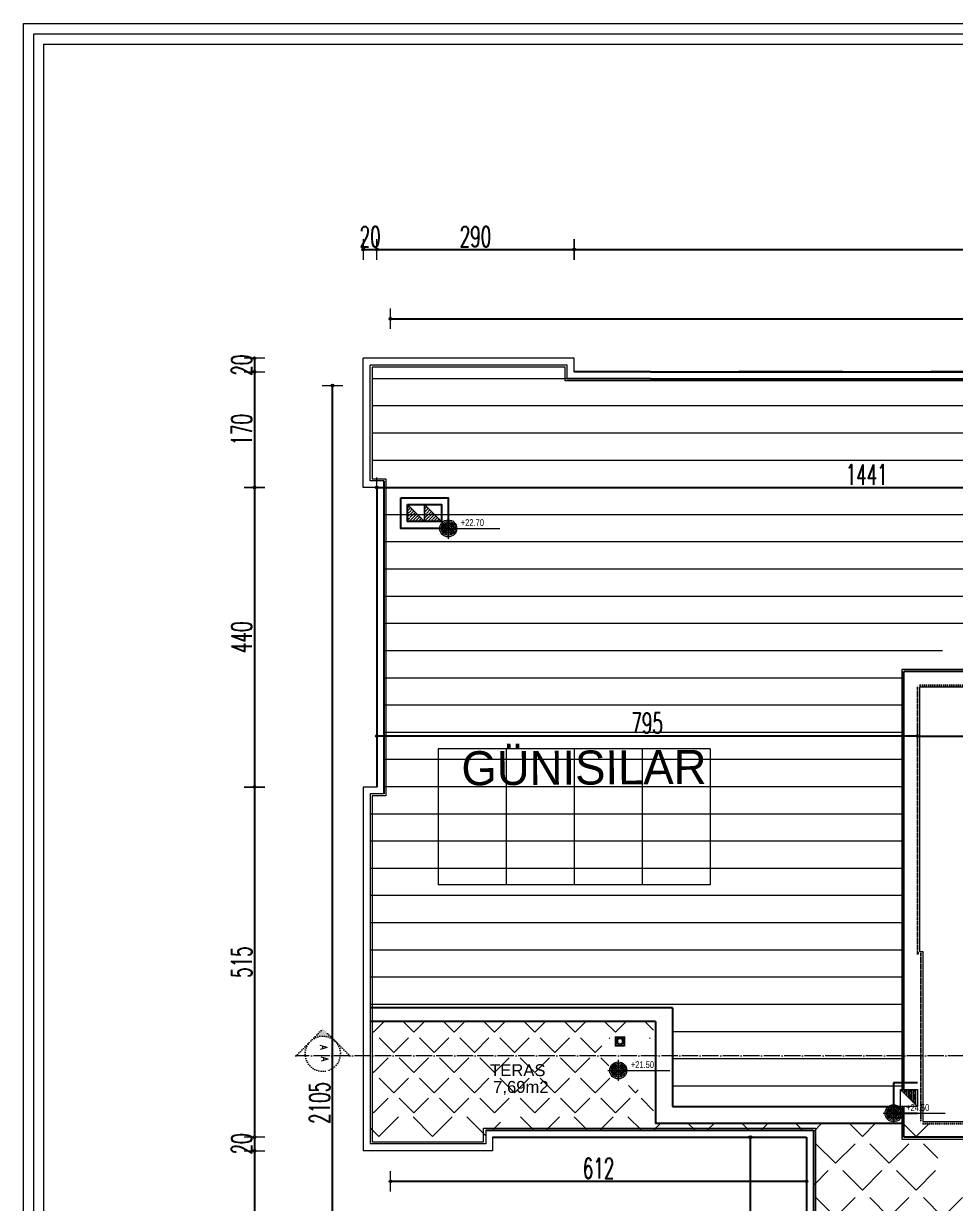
# Model space of a CAD drawing. Header units: millimetres. Extents: x -16104 to 67872, y -88009 to 12107.
# Drawn here: x 35520 to 36891, y 10373 to 12107 of the extents above; entities that cross this region are included whole.
import ezdxf
from ezdxf.enums import TextEntityAlignment as Align

# ---------------------------------------------------------------- set-up
doc = ezdxf.new("R2010")
doc.units = ezdxf.units.MM
doc.linetypes.add('ACAD_ISO04W100', pattern=[30, 24, -3, 0, -3])
doc.linetypes.add('ACAD_ISO07W100', pattern=[3, 0, -3])
doc.layers.get('0').update_dxf_attribs({"color": 241})
for name, color, linetype, lineweight in [('AKS', 1, 'ACAD_ISO07W100', 5), ('baca', 46, 'Continuous', 5), ('balkon', 6, 'Continuous', 5), ('c05', 32, 'Continuous', 13), ('duvar', 123, 'Continuous', 25), ('emsal&kolon', 1, 'Continuous', 5), ('KOTLAR', 5, 'Continuous', 20), ('merdiven', 4, 'Continuous', 25), ('OLCU', 54, 'Continuous', 13), ('pencere', 5, 'Continuous', 5), ('ROL_CEPHE', 1, 'Continuous', 0), ('SıVA', 40, 'Continuous', 9), ('YAZI', 22, 'Continuous', 18), ('ÖLÇÜ', 252, 'Continuous', 20)]:
    doc.layers.add(name, color=color, linetype=linetype, lineweight=lineweight)
doc.styles.add('DIM', font='Txttw.shx', dxfattribs={"width": 0.6})
doc.styles.add('DIMENSIONS', font='simplex', dxfattribs={"width": 0.8})
doc.styles.add('TSIMPLEX', font='tsimplex', dxfattribs={"width": 0.8})
doc.dimstyles.new('50', dxfattribs={"dimscale": 0, "dimtxt": 30, "dimasz": 1, "dimexe": 0, "dimexo": 2, "dimgap": 4, "dimtad": 1, "dimdec": 0, "dimzin": 0, "dimdsep": 46, "dimtxsty": 'DIM', "dimblk1": 'DOT', "dimblk2": 'DOT', "dimsah": 1, "dimcen": 1.5, "dimdle": 3, "dimse1": 1, "dimse2": 1, "dimclrd": 256, "dimclre": 9, "dimclrt": 256, "dimadec": 0, "dimazin": 0, "dimtfac": 0.24, "dimtdec": 0, "dimtix": 1, "dimtmove": 2, "dimatfit": 3, "dimldrblk": 'DOT', "dimfxl": 0, "dimtolj": 1, "dimtzin": 15, "dimarcsym": 0})

# ---------------------------------------------------------------- blocks, each defined once
blk = doc.blocks.new('DOT')
for p, q in [((-2, 0), (0, 0)), ((0, 15), (0, -15)), ((2, 0), (0, 0))]:
    blk.add_line(p, q)
blk.add_circle((0, 0), 2)
blk = doc.blocks.new('*D770')
at = {"layer": 'Defpoints', "color": 0, "transparency": 16777216}
for p in [(36330, 11775), (38140, 11775), (38140, 11740)]:
    blk.add_point(p, dxfattribs=at)
at = {"layer": 'OLCU', "lineweight": -2, "transparency": 16777216}
blk.add_line((36331, 11775), (38139, 11775), dxfattribs=at)
at = {"layer": 'OLCU', "lineweight": -2, "transparency": 16777216, "rotation": 180}
blk.add_blockref('DOT', (36330, 11775), dxfattribs=at)
at = {"layer": 'OLCU', "lineweight": -2, "transparency": 16777216}
blk.add_blockref('DOT', (38140, 11775), dxfattribs=at)
at = {"layer": 'OLCU', "transparency": 16777216, "insert": (37235, 11794), "char_height": 30, "attachment_point": 5, "style": 'DIM'}
blk.add_mtext('\\A1;1810', dxfattribs=at)
blk = doc.blocks.new('*D771')
at = {"layer": 'Defpoints', "color": 0, "transparency": 16777216}
for p in [(35910, 10984.7), (35860, 10470), (35895, 10470)]:
    blk.add_point(p, dxfattribs=at)
at = {"layer": 'OLCU', "lineweight": -2, "transparency": 16777216}
blk.add_line((35860, 10983.7), (35860, 10471), dxfattribs=at)
for p, rotation in [((35860, 10984.7), 90), ((35860, 10470), 270)]:
    blk.add_blockref('DOT', p, dxfattribs=dict(at, rotation=rotation))
at = {"layer": 'OLCU', "transparency": 16777216, "insert": (35841, 10727.4), "char_height": 30, "attachment_point": 5, "rotation": 90, "style": 'DIM'}
blk.add_mtext('\\A1;515', dxfattribs=at)
blk = doc.blocks.new('*D772')
at = {"layer": 'Defpoints', "color": 0, "transparency": 16777216}
for p in [(35960, 10450), (35860, 9615.5), (35895, 9615.5)]:
    blk.add_point(p, dxfattribs=at)
at = {"layer": 'OLCU', "lineweight": -2, "transparency": 16777216}
blk.add_line((35860, 10449), (35860, 9616.5), dxfattribs=at)
for p, rotation in [((35860, 10450), 90), ((35860, 9615.5), 270)]:
    blk.add_blockref('DOT', p, dxfattribs=dict(at, rotation=rotation))
at = {"layer": 'OLCU', "transparency": 16777216, "insert": (35841, 10032.8), "char_height": 30, "attachment_point": 5, "rotation": 90, "style": 'DIM'}
blk.add_mtext('\\A1;835', dxfattribs=at)
blk = doc.blocks.new('*D787')
at = {"layer": 'Defpoints', "color": 0, "transparency": 16777216}
for p in [(35960, 11425), (35860, 10984.7), (35960, 10984.7)]:
    blk.add_point(p, dxfattribs=at)
at = {"layer": 'OLCU', "lineweight": -2, "transparency": 16777216}
blk.add_line((35860, 11424), (35860, 10985.7), dxfattribs=at)
for p, rotation in [((35860, 11425), 90), ((35860, 10984.7), 270)]:
    blk.add_blockref('DOT', p, dxfattribs=dict(at, rotation=rotation))
at = {"layer": 'OLCU', "transparency": 16777216, "insert": (35841, 11204.9), "char_height": 30, "attachment_point": 5, "rotation": 90, "style": 'DIM'}
blk.add_mtext('\\A1;440', dxfattribs=at)
blk = doc.blocks.new('*D788')
at = {"layer": 'Defpoints', "color": 0, "transparency": 16777216}
for p in [(35960, 11595), (35860, 11425), (35960, 11425)]:
    blk.add_point(p, dxfattribs=at)
at = {"layer": 'OLCU', "lineweight": -2, "transparency": 16777216}
blk.add_line((35860, 11594), (35860, 11426), dxfattribs=at)
for p, rotation in [((35860, 11595), 90), ((35860, 11425), 270)]:
    blk.add_blockref('DOT', p, dxfattribs=dict(at, rotation=rotation))
at = {"layer": 'OLCU', "transparency": 16777216, "insert": (35841, 11510), "char_height": 30, "attachment_point": 5, "rotation": 90, "style": 'DIM'}
blk.add_mtext('\\A1;170', dxfattribs=at)
blk = doc.blocks.new('*D789')
at = {"layer": 'Defpoints', "color": 0, "transparency": 16777216}
for p in [(35960, 11615), (35860, 11595), (35960, 11595)]:
    blk.add_point(p, dxfattribs=at)
at = {"layer": 'OLCU', "lineweight": -2, "transparency": 16777216}
for p, q in [((35860, 11616), (35860, 11617)), ((35860, 11615), (35860, 11595)), ((35860, 11594), (35860, 11593))]:
    blk.add_line(p, q, dxfattribs=at)
for p, rotation in [((35860, 11615), 270), ((35860, 11595), 90)]:
    blk.add_blockref('DOT', p, dxfattribs=dict(at, rotation=rotation))
at = {"layer": 'OLCU', "transparency": 16777216, "insert": (35841, 11605), "char_height": 30, "attachment_point": 5, "rotation": 90, "style": 'DIM'}
blk.add_mtext('\\A1;20', dxfattribs=at)
blk = doc.blocks.new('*D790')
at = {"layer": 'Defpoints', "color": 0, "transparency": 16777216}
for p in [(35860, 10470), (35860, 10450), (35860, 10450)]:
    blk.add_point(p, dxfattribs=at)
at = {"layer": 'OLCU', "lineweight": -2, "transparency": 16777216}
for p, q in [((35860, 10471), (35860, 10472)), ((35860, 10470), (35860, 10450)), ((35860, 10449), (35860, 10448))]:
    blk.add_line(p, q, dxfattribs=at)
for p, rotation in [((35860, 10470), 270), ((35860, 10450), 90)]:
    blk.add_blockref('DOT', p, dxfattribs=dict(at, rotation=rotation))
at = {"layer": 'OLCU', "transparency": 16777216, "insert": (35841, 10460), "char_height": 30, "attachment_point": 5, "rotation": 90, "style": 'DIM'}
blk.add_mtext('\\A1;20', dxfattribs=at)
blk = doc.blocks.new('*D796')
at = {"layer": 'Defpoints', "color": 0, "transparency": 16777216}
for p in [(36040, 11775), (36020, 11675), (36040, 11675)]:
    blk.add_point(p, dxfattribs=at)
at = {"layer": 'OLCU', "lineweight": -2, "transparency": 16777216}
for p, q in [((36019, 11775), (36018, 11775)), ((36020, 11775), (36040, 11775)), ((36041, 11775), (36042, 11775))]:
    blk.add_line(p, q, dxfattribs=at)
blk.add_blockref('DOT', (36020, 11775), dxfattribs=at)
at = {"layer": 'OLCU', "lineweight": -2, "transparency": 16777216, "rotation": 180}
blk.add_blockref('DOT', (36040, 11775), dxfattribs=at)
at = {"layer": 'OLCU', "transparency": 16777216, "insert": (36030, 11794), "char_height": 30, "attachment_point": 5, "style": 'DIM'}
blk.add_mtext('\\A1;20', dxfattribs=at)
blk = doc.blocks.new('*D797')
at = {"layer": 'Defpoints', "color": 0, "transparency": 16777216}
for p in [(36330, 11775), (36040, 11675), (36330, 11675)]:
    blk.add_point(p, dxfattribs=at)
at = {"layer": 'OLCU', "lineweight": -2, "transparency": 16777216}
blk.add_line((36041, 11775), (36329, 11775), dxfattribs=at)
at = {"layer": 'OLCU', "lineweight": -2, "transparency": 16777216, "rotation": 180}
blk.add_blockref('DOT', (36040, 11775), dxfattribs=at)
at = {"layer": 'OLCU', "lineweight": -2, "transparency": 16777216}
blk.add_blockref('DOT', (36330, 11775), dxfattribs=at)
at = {"layer": 'OLCU', "transparency": 16777216, "insert": (36185, 11794), "char_height": 30, "attachment_point": 5, "style": 'DIM'}
blk.add_mtext('\\A1;290', dxfattribs=at)
blk = doc.blocks.new('Kot')
at = {"layer": 'KOTLAR'}
for p, q in [((-0.155, 0), (0.759, 0)), ((0, 0.155), (0, -0.155))]:
    blk.add_line(p, q, dxfattribs=at)
for radius in [0.125, 0.105, 0.085, 0.065, 0.045, 0.045, 0.025]:
    blk.add_circle((0, 0), radius, dxfattribs=at)
at = {"layer": 'YAZI', "style": 'TSIMPLEX', "width": 0.8}
blk.add_attdef('KOTH', (0.184, 0.035), '', height=0.1, dxfattribs=at)
blk = doc.blocks.new('*D799')
at = {"layer": 'Defpoints', "color": 0, "transparency": 16777216}
for p in [(36040, 11059.7), (36040, 11059.7), (36835, 11059.7)]:
    blk.add_point(p, dxfattribs=at)
at = {"layer": 'OLCU', "lineweight": -2, "transparency": 16777216}
blk.add_line((36834, 11059.7), (36041, 11059.7), dxfattribs=at)
at = {"layer": 'OLCU', "lineweight": -2, "transparency": 16777216, "rotation": 180}
blk.add_blockref('DOT', (36040, 11059.7), dxfattribs=at)
at = {"layer": 'OLCU', "lineweight": -2, "transparency": 16777216}
blk.add_blockref('DOT', (36835, 11059.7), dxfattribs=at)
at = {"layer": 'OLCU', "transparency": 16777216, "insert": (36437.5, 11078.7), "char_height": 30, "attachment_point": 5, "style": 'DIM'}
blk.add_mtext('\\A1;795', dxfattribs=at)
blk = doc.blocks.new('*D802')
at = {"layer": 'Defpoints', "color": 0, "transparency": 16777216}
for p in [(36040, 11425), (37480.5, 11425), (37480.5, 11425)]:
    blk.add_point(p, dxfattribs=at)
at = {"layer": 'OLCU', "lineweight": -2, "transparency": 16777216}
blk.add_line((36041, 11425), (37479.5, 11425), dxfattribs=at)
at = {"layer": 'OLCU', "lineweight": -2, "transparency": 16777216, "rotation": 180}
blk.add_blockref('DOT', (36040, 11425), dxfattribs=at)
at = {"layer": 'OLCU', "lineweight": -2, "transparency": 16777216}
blk.add_blockref('DOT', (37480.5, 11425), dxfattribs=at)
at = {"layer": 'OLCU', "transparency": 16777216, "insert": (36760.3, 11444), "char_height": 30, "attachment_point": 5, "style": 'DIM'}
blk.add_mtext('\\A1;1441', dxfattribs=at)
blk = doc.blocks.new('*D442')
at = {"layer": 'Defpoints', "color": 0, "transparency": 16777216}
for p in [(36060, 11673.2), (38410, 11673.2), (38410, 11673.2)]:
    blk.add_point(p, dxfattribs=at)
at = {"layer": 'OLCU', "lineweight": -2, "transparency": 16777216}
blk.add_line((36061, 11673.2), (38409, 11673.2), dxfattribs=at)
at = {"layer": 'OLCU', "lineweight": -2, "transparency": 16777216, "rotation": 180}
blk.add_blockref('DOT', (36060, 11673.2), dxfattribs=at)
at = {"layer": 'OLCU', "lineweight": -2, "transparency": 16777216}
blk.add_blockref('DOT', (38410, 11673.2), dxfattribs=at)
at = {"layer": 'OLCU', "transparency": 16777216, "insert": (37235, 11692.2), "char_height": 30, "attachment_point": 5, "style": 'DIM'}
blk.add_mtext('\\A1;2350', dxfattribs=at)
blk = doc.blocks.new('*D443')
at = {"layer": 'Defpoints', "color": 0, "transparency": 16777216}
for p in [(35974.7, 11575), (35974.7, 11575), (35974.7, 9465.5)]:
    blk.add_point(p, dxfattribs=at)
at = {"layer": 'OLCU', "lineweight": -2, "transparency": 16777216}
blk.add_line((35974.7, 9466.5), (35974.7, 11574), dxfattribs=at)
for p, rotation in [((35974.7, 11575), 90), ((35974.7, 9465.5), 270)]:
    blk.add_blockref('DOT', p, dxfattribs=dict(at, rotation=rotation))
at = {"layer": 'OLCU', "transparency": 16777216, "insert": (35955.7, 10520.3), "char_height": 30, "attachment_point": 5, "rotation": 90, "style": 'DIM'}
blk.add_mtext('\\A1;2105', dxfattribs=at)
blk = doc.blocks.new('*D500')
at = {"layer": 'Defpoints', "color": 0, "transparency": 16777216}
for p in [(36835, 11059.7), (37530.5, 11059.7), (37530.5, 11059.7)]:
    blk.add_point(p, dxfattribs=at)
at = {"layer": 'OLCU', "lineweight": -2, "transparency": 16777216}
blk.add_line((36836, 11059.7), (37529.5, 11059.7), dxfattribs=at)
at = {"layer": 'OLCU', "lineweight": -2, "transparency": 16777216, "rotation": 180}
blk.add_blockref('DOT', (36835, 11059.7), dxfattribs=at)
at = {"layer": 'OLCU', "lineweight": -2, "transparency": 16777216}
blk.add_blockref('DOT', (37530.5, 11059.7), dxfattribs=at)
at = {"layer": 'OLCU', "transparency": 16777216, "insert": (37182.8, 11078.7), "char_height": 30, "attachment_point": 5, "style": 'DIM'}
blk.add_mtext('\\A1;696', dxfattribs=at)
blk = doc.blocks.new('A$C412C2498')
at = {"color": 5, "const_width": 0.6}
for points in [[(3.6, 24.3), (0.2, 27)], [(3.6, 3), (0.2, 0.2)], [(23.8, 24.3), (27.3, 27)], [(23.8, 3), (27.3, 0.2)]]:
    blk.add_lwpolyline(points, dxfattribs=at)
at = {"color": 5}
blk.add_lwpolyline([(23.8, 24.3), (3.6, 24.3), (3.6, 3), (23.8, 3)], close=True, dxfattribs=at)
at = {"const_width": 0.1}
for points in [[(6.7, 12.2), (14.6, 20.2)], [(6.8, 14.5), (12.4, 20.1)], [(7.1, 10.4), (16.4, 19.7)], [(7.9, 9.1), (17.8, 19)], [(8.8, 8), (18.9, 18.1)], [(10, 7.1), (19.8, 16.9)], [(11.3, 6.4), (20.4, 15.6)], [(13, 6), (20.8, 13.8)], [(14.8, 6.1), (20.8, 12.1)], [(17.4, 7), (19.8, 9.4)]]:
    blk.add_lwpolyline(points, dxfattribs=at)
blk.add_circle((13.7, 13.1), 7.12)
blk = doc.blocks.new('A$C5E2C1EC0')
at = {"xscale": 0.6105719971092185, "yscale": 0.6105719971092185, "zscale": 0.6105719971092185}
blk.add_blockref('A$C412C2498', (0, 0), dxfattribs=at)
blk = doc.blocks.new('*D2440')
at = {"layer": 'Defpoints', "color": 0, "transparency": 16777216}
for p in [(36060, 10490), (36672, 10470), (36672, 10405)]:
    blk.add_point(p, dxfattribs=at)
at = {"layer": 'OLCU', "lineweight": -2, "transparency": 16777216}
blk.add_line((36061, 10405), (36671, 10405), dxfattribs=at)
at = {"layer": 'OLCU', "lineweight": -2, "transparency": 16777216, "rotation": 180}
blk.add_blockref('DOT', (36060, 10405), dxfattribs=at)
at = {"layer": 'OLCU', "lineweight": -2, "transparency": 16777216}
blk.add_blockref('DOT', (36672, 10405), dxfattribs=at)
at = {"layer": 'OLCU', "transparency": 16777216, "insert": (36366, 10424), "char_height": 30, "attachment_point": 5, "style": 'DIM'}
blk.add_mtext('\\A1;612', dxfattribs=at)
blk = doc.blocks.new('*D2438')
at = {"layer": 'Defpoints', "color": 0, "transparency": 16777216}
for p in [(36589.3, 10470), (36692, 10470), (36692, 9465.5)]:
    blk.add_point(p, dxfattribs=at)
at = {"layer": 'OLCU', "lineweight": -2, "transparency": 16777216}
blk.add_line((36589.3, 9466.5), (36589.3, 10469), dxfattribs=at)
for p, rotation in [((36589.3, 10470), 90), ((36589.3, 9465.5), 270)]:
    blk.add_blockref('DOT', p, dxfattribs=dict(at, rotation=rotation))
at = {"layer": 'OLCU', "transparency": 16777216, "insert": (36570.3, 9967.8), "char_height": 30, "attachment_point": 5, "rotation": 90, "style": 'DIM'}
blk.add_mtext('\\A1;1005', dxfattribs=at)

msp = doc.modelspace()

# ---------------------------------------------------------------- hatches: boundary and pattern name
h = msp.add_hatch()
h.set_pattern_fill('ANSI35,_O', color=256, angle=45)
h.set_pattern_definition([(90, (7130.1105, -634.687), (-6.35, 1e-15), []), (90, (7133.2855, -631.512), (-6.35, 1e-15), [7.9375, -1.5875, 0, -1.5875])])
h.paths.add_polyline_path([(36835, 10540), (36810, 10540), (36835, 10515)])
at = {"layer": 'AKS'}
msp.add_hatch(color=1, dxfattribs=at).paths.add_polyline_path([(35978.9, 10611), (35960.5, 10629.4), (35942.2, 10611, -0.198912), (35960.5, 10618.6, -0.198912)])
msp.add_hatch(color=1, dxfattribs=at).paths.add_polyline_path([(35978.9, 10611), (35960.5, 10629.4), (35942.2, 10611, -0.198912), (35960.5, 10618.6, -0.198912)])
at = {"layer": 'ÖLÇÜ'}
h = msp.add_hatch(dxfattribs=at)
h.set_pattern_fill('ANSI35,_O', color=256)
h.set_pattern_definition([(45, (-0.838, 49445.853), (-4.49012806, 4.49012806), []), (45, (3.652, 49445.853), (-4.49012806, 4.49012806), [7.9375, -1.5875, 0, -1.5875])])
h.paths.add_polyline_path([(36085, 11400), (36085, 11375), (36110, 11375)])
h.paths.add_polyline_path([(36110, 11400), (36110, 11375), (36135, 11375)])
h = msp.add_hatch(dxfattribs=at)
h.set_pattern_fill('ANGLE,_O', color=256, scale=6, angle=45)
h.set_pattern_definition([(45, (-0.838, 49445.853), (-29.634845, 29.634845), [30.48, -11.43]), (135, (-0.838, 49445.853), (-29.634845, -29.634845), [30.48, -11.43])])
h.paths.add_polyline_path([(36447, 10640), (36033, 10640), (36033, 10589.4), (36374.3, 10589.4, -0.081875), (36370, 10615), (36447, 10615)])
h.paths.add_polyline_path([(36447, 10535.1, -0.311122), (36374.3, 10589.4), (36033, 10589.4), (36033, 10500), (36447, 10500)])
h.paths.add_polyline_path([(36133.5, 10628), (36133.5, 10672.1), (36178.5, 10672.1), (36178.5, 10628)], flags=9)
h.paths.add_polyline_path([(36133.5, 10516.1), (36133.5, 10574), (36178.5, 10574), (36178.5, 10516.1)], flags=24)
h.paths.add_polyline_path([(36206.6, 10557.2), (36294.4, 10557.2), (36294.4, 10527.4), (36206.6, 10527.4)], flags=24)
h.paths.add_polyline_path([(36204, 10581.8), (36292.4, 10581.8), (36292.4, 10555), (36204, 10555)], flags=24)
h = msp.add_hatch(dxfattribs=at)
h.set_pattern_fill('ANGLE,_O', color=256, scale=8, angle=45)
h.set_pattern_definition([(45, (3602.555, 0), (-39.51313, 39.51313), [40.64, -15.24]), (135, (3602.555, 0), (-39.51313, -39.51313), [40.64, -15.24])])
h.paths.add_polyline_path([(36850, 10490), (36835, 10490), (36830, 10490), (36700, 10490), (36450, 10490), (36450, 10500), (36232.1, 10500, -0.689136), (36208.7, 10500), (36030, 10500), (36030, 10465), (36200, 10465), (36200, 10480), (36376, 10480), (36506, 10480), (36682, 10480), (36682, 10405), (36682, 9800.3), (36682, 9605.5), (36662, 9605.5), (36662, 9435.5), (36832, 9435.5), (36832, 9455.5), (36850, 9455.5)])
h.paths.add_polyline_path([(37144.5, 10490), (36965, 10490, -0.414214), (36865, 10390), (36865, 10490), (36857, 10490), (36850, 10490), (36850, 9455.5), (36984.5, 9455.5), (37144.5, 9455.5)])
h.paths.add_polyline_path([(37325.5, 10490), (37144.5, 10490), (37144.5, 9455.5), (37325.5, 9455.5)])
h.paths.add_polyline_path([(37232, 10100), (37232, 10055), (37162, 10055), (37162, 10100)], flags=16)
h.paths.add_polyline_path([(37222, 10090), (37222, 10065), (37197, 10065), (37172, 10065), (37172, 10090), (37197, 10090)], flags=0)
h.paths.add_polyline_path([(37189.7, 9879.3, -1), (37164.7, 9879.3, -1)], flags=16)
h.paths.add_polyline_path([(37187.7, 9879.3, -1), (37166.7, 9879.3, -1)], flags=0)
h.paths.add_polyline_path([(37185.7, 9879.3, -1), (37168.7, 9879.3, -1)], flags=0)
h.paths.add_polyline_path([(37183.7, 9879.3, -1), (37170.7, 9879.3, -1)], flags=0)
h.paths.add_polyline_path([(37181.7, 9879.3, -1), (37172.7, 9879.3, -1)], flags=0)
h.paths.add_polyline_path([(37267, 9550.5), (37267, 9480.5), (37222, 9480.5), (37222, 9550.5)], flags=16)
h.paths.add_polyline_path([(37257, 9540.5), (37257, 9515.5), (37257, 9490.5), (37232, 9490.5), (37232, 9515.5), (37232, 9540.5)], flags=0)
h.paths.add_polyline_path([(37620, 10487), (37421, 10487), (37421, 9455.5), (37499.5, 9455.5), (37620, 9455.5)])
h.paths.add_polyline_path([(37620, 9455.5), (37672, 9455.5), (37672, 9435.5), (37807, 9435.5), (37807, 9695.5), (37787, 9695.5), (37787, 9833), (37787, 10230), (38090, 10230), (38090, 10480), (38020, 10480), (38020, 10490), (37770, 10490), (37640, 10490), (37635, 10490), (37620, 10490)])
h.paths.add_polyline_path([(38067.8, 10238.9), (38067.8, 10251.9), (38080.2, 10251.9), (38080.2, 10238.9)], flags=16)
h.paths.add_polyline_path([(38078.1, 10244.2), (38072.5, 10249.8, 0.051079), (38071.7, 10249.4), (38077.7, 10243.4, 0.051079)], flags=0)
h.paths.add_polyline_path([(36842.4, 10478), (36842.4, 10522.1), (36887.4, 10522.1), (36887.4, 10478)], flags=9)
h.paths.add_polyline_path([(36739.9, 10480.5), (36739.9, 10524.6), (36784.9, 10524.6), (36784.9, 10480.5)], flags=9)
h.paths.add_polyline_path([(36729.4, 10471), (36819.9, 10472.8), (36819.5, 10490.5), (36729, 10488.7)], flags=24)
h.paths.add_polyline_path([(36974, 10478), (36974, 10522.1), (37019, 10522.1), (37019, 10478)], flags=9)
h.paths.add_polyline_path([(36974, 9930.3), (36974, 10005.3), (37019, 10005.3), (37019, 9930.3)], flags=24)
h.paths.add_polyline_path([(37112.8, 9976.3), (37339.8, 9976.3), (37339.8, 9916.7), (37112.8, 9916.7)], flags=9)
h.paths.add_polyline_path([(37111.6, 10025.6), (37469.2, 10025.6), (37469.2, 9971.9), (37111.6, 9971.9)], flags=9)
h.paths.add_polyline_path([(37198.8, 10474.2), (37270.3, 10474.2), (37270.3, 10429.2), (37198.8, 10429.2)], flags=24)
h.paths.add_polyline_path([(37193.1, 9880.3), (37238.5, 9880.3), (37238.5, 9895.3), (37193.1, 9895.3)], flags=24)
h.paths.add_polyline_path([(37528.5, 10477.2), (37528.5, 10521.3), (37573.5, 10521.3), (37573.5, 10477.2)], flags=9)
h.paths.add_polyline_path([(37903.5, 10480.5), (37903.5, 10524.6), (37948.5, 10524.6), (37948.5, 10480.5)], flags=9)
h.paths.add_polyline_path([(37917.9, 10474.2), (37979.2, 10474.2), (37979.2, 10429.2), (37917.9, 10429.2)], flags=24)
h.paths.add_polyline_path([(37903.5, 10316.9), (37903.5, 10379), (37948.5, 10379), (37948.5, 10316.9)], flags=24)
h.paths.add_polyline_path([(37669.4, 10471), (37759.9, 10472.8), (37759.5, 10490.5), (37669, 10488.7)], flags=9)

# ---------------------------------------------------------------- linework, layer by layer
for p, q in [((36835, 10550), (36800, 10550)), ((36800, 10550), (36800, 10505)), ((36800, 10505), (36835, 10505))]:
    msp.add_line(p, q)
at = {"layer": 'AKS', "color": 1, "linetype": 'ACAD_ISO07W100'}
for p, q in [((35920.9, 10589.4), (35960.5, 10629.4)), ((36000.2, 10589.7), (35963.5, 10626.4))]:
    msp.add_line(p, q, dxfattribs=at)
at = {"layer": 'AKS', "color": 1, "linetype": 'ACAD_ISO04W100'}
msp.add_line((38529.2, 10589.4), (35920.9, 10589.4), dxfattribs=at)
at = {"layer": 'AKS', "color": 1, "linetype": 'ACAD_ISO07W100'}
msp.add_circle((35960.5, 10592.7), 25.9, dxfattribs=at)
at = {"layer": 'baca'}
for points in [[(36085, 11400), (36110, 11400), (36110, 11375), (36085, 11375), (36085, 11400), (36110, 11375)], [(36110, 11400), (36135, 11400), (36135, 11375), (36110, 11375), (36110, 11400), (36135, 11375)], [(36810, 10540), (36835, 10540), (36835, 10515), (36810, 10515), (36810, 10540), (36835, 10515)]]:
    msp.add_lwpolyline(points, dxfattribs=at)
at = {"layer": 'balkon'}
for p, q in [((36020, 11425), (36020, 11615)), ((36330, 11615), (36020, 11615)), ((36030, 11435), (36030, 11605)), ((36320, 11605), (36030, 11605)), ((36320, 11585), (36320, 11605)), ((36330, 11595), (36330, 11615)), ((36050, 11435), (36030, 11435)), ((36040, 11425), (36020, 11425)), ((36020, 10984.7), (36020, 10450)), ((36040, 10984.7), (36020, 10984.7)), ((36030, 10974.7), (36030, 10460)), ((36050, 10974.7), (36030, 10974.7)), ((36200, 10480), (36200, 10460)), ((36200, 10460), (36030, 10460)), ((36210, 10470), (36210, 10450)), ((36210, 10450), (36020, 10450))]:
    msp.add_line(p, q, dxfattribs=at)
at = {"layer": 'c05'}
for points in [[(39050.6, 8939.6), (39050.6, 8729.3), (35520.3, 8729.3), (35520.3, 12107.1), (39050.6, 12107.1), (39050.6, 10251)], [(39050.6, 8939.6), (39050.6, 8729.3), (35520.3, 8729.3), (35520.3, 12107.1), (39050.6, 12107.1), (39050.6, 10251)], [(39035.6, 8939.6), (39035.6, 8744.3), (35535.3, 8744.3), (35535.3, 12092.1), (39035.6, 12092.1), (39035.6, 10251)], [(39035.6, 8939.6), (39035.6, 8744.3), (35535.3, 8744.3), (35535.3, 12092.1), (39035.6, 12092.1), (39035.6, 10251)], [(39020.6, 8939.6), (39020.6, 8759.3), (35550.3, 8759.3), (35550.3, 12077.1), (39020.6, 12077.1), (39020.6, 10251)], [(39020.6, 8939.6), (39020.6, 8759.3), (35550.3, 8759.3), (35550.3, 12077.1), (39020.6, 12077.1), (39020.6, 10251)]]:
    msp.add_lwpolyline(points, dxfattribs=at)
at = {"layer": 'duvar'}
for p, q in [((36442.5, 11595), (36330, 11595)), ((36442.5, 11595), (38027.5, 11595)), ((36725, 11595), (36572.5, 11595)), ((37007.5, 11595), (36855, 11595)), ((36442.5, 11585), (36320, 11585)), ((36442.5, 11585), (38027.5, 11585)), ((36442.5, 11585), (38027.5, 11585)), ((36050, 11435), (36050, 11269.9)), ((36040, 11425), (36040, 11269.9)), ((36040, 11269.9), (36040, 11139.9)), ((36050, 11269.9), (36050, 11139.9)), ((36920, 11154.7), (36815, 11154.7)), ((36815, 10540), (36815, 11154.7)), ((36040, 11139.9), (36040, 10984.7)), ((36050, 11139.9), (36050, 10974.7)), ((36815, 10470), (36815, 10515)), ((36200, 10480), (36376, 10480)), ((36376, 10480), (36506, 10480)), ((36506, 10480), (36682, 10480)), ((36682, 10480), (36682, 10405)), ((36210, 10470), (36376, 10470)), ((36376, 10470), (36506, 10470)), ((36506, 10470), (36672, 10470)), ((36672, 10470), (36672, 10405)), ((37237, 10470), (36815, 10470)), ((36672, 10405), (36672, 9800.3)), ((36682, 10405), (36682, 9800.3))]:
    msp.add_line(p, q, dxfattribs=at)
at = {"layer": 'duvar', "linetype": 'ACAD_ISO07W100'}
for p, q in [((37530.5, 11134.7), (36835, 11134.7)), ((36835, 10790), (36835, 11134.7)), ((36835, 10740), (36835, 10790)), ((36840, 10740), (36835, 10740)), ((36840, 10740), (36840, 10490)), ((37237, 10490), (36840, 10490)), ((36865, 10490), (36857, 10490))]:
    msp.add_line(p, q, dxfattribs=at)
at = {"layer": 'duvar'}
msp.add_lwpolyline([(36075, 11410), (36145, 11410), (36145, 11365), (36075, 11365)], close=True, dxfattribs=at)
msp.add_lwpolyline([(36085, 11400), (36135, 11400), (36135, 11375), (36085, 11375), (36085, 11400)], dxfattribs=at)
at = {"layer": 'merdiven'}
for p, q in [((36475, 10660), (36030, 10660)), ((36475, 10660), (36475, 10515)), ((36450, 10640), (36030, 10640)), ((36450, 10640), (36450, 10490)), ((36450, 10535), (36450, 10490)), ((36475, 10515), (36815, 10515)), ((36815, 10490), (36450, 10490))]:
    msp.add_line(p, q, dxfattribs=at)
at = {"layer": 'OLCU'}
msp.add_line((36506, 10470), (36506, 10470), dxfattribs=at)
at = {"layer": 'pencere'}
for p, q in [((36530.2, 11041.1), (36130.2, 11040.8)), ((36130.2, 11041), (36130.3, 10841)), ((36230.2, 11041.1), (36230.3, 10841.1)), ((36330.2, 11041.2), (36330.3, 10841.2)), ((36430.2, 11041.3), (36430.3, 10841.3)), ((36530.2, 11041.1), (36530.3, 10841.1)), ((36530.3, 10841.1), (36357.2, 10841)), ((36357.2, 10841), (36130.3, 10841))]:
    msp.add_line(p, q, dxfattribs=at)
at = {"layer": 'ROL_CEPHE'}
for p, q in [((36320, 11585), (36033, 11585)), ((37232.5, 11545), (36033, 11545)), ((37232.5, 11505), (36033, 11505)), ((37232.5, 11465), (36033, 11465)), ((37232.5, 11425), (36050, 11425)), ((37232.5, 11385), (36050, 11385)), ((37232.5, 11345), (36050, 11345)), ((37232.5, 11305), (36050, 11305)), ((37232.5, 11265), (36050, 11265)), ((37232.5, 11225), (36050, 11225)), ((36872, 11185), (36050, 11185)), ((36812, 11145), (36050, 11145)), ((36812, 11105), (36050, 11105)), ((36812, 11065), (36050, 11065)), ((36812, 11025), (36050, 11025)), ((36812, 10985), (36050, 10985)), ((36812, 10945), (36030, 10945)), ((36812, 10905), (36030, 10905)), ((36812, 10865), (36030, 10865)), ((36812, 10825), (36030, 10825)), ((36812, 10785), (36030, 10785)), ((36812, 10745), (36030, 10745)), ((36812, 10705), (36030, 10705)), ((36812, 10665), (36030, 10665)), ((36812, 10625), (36475, 10625)), ((36812, 10585), (36475, 10585)), ((36812, 10545), (36475, 10545))]:
    msp.add_line(p, q, dxfattribs=at)
at = {"layer": 'SıVA'}
for points in [[(38153, 11582), (36317, 11582), (36317, 11602), (36033, 11602), (36033, 11438), (36053, 11438), (36053, 10971.7), (36033, 10971.7), (36033, 10463), (36197, 10463), (36197, 10483), (36685, 10483), (36685, 9602.5), (36665, 9602.5), (36665, 9438.5), (36829, 9438.5), (36829, 9458.5), (37675, 9458.5)], [(37653, 10540), (37653, 10777), (37653, 10777), (37653, 10813), (37597, 10813), (37597, 10813), (37553.5, 10813), (37553.5, 11157.7), (36923, 11157.7), (36923, 11157.7), (36872, 11157.7), (36872, 11157.7), (36812, 11157.7), (36812, 10540)], [(36812, 10515), (36812, 10467), (37653, 10467), (37653, 10515)]]:
    msp.add_lwpolyline(points, dxfattribs=at)
msp.add_lwpolyline([(36843, 10493), (37627, 10493), (37627, 10787), (37597, 10787), (37597, 10787), (37527.5, 10787), (37527.5, 11131.7), (36838, 11131.7), (36838, 10743), (36843, 10743)], close=True, dxfattribs=at)

# ---------------------------------------------------------------- block references
at = {"ltscale": 50, "xscale": -1, "rotation": 180}
msp.add_blockref('A$C5E2C1EC0', (36389.2, 10618.8), dxfattribs=at)
at = {"layer": 'KOTLAR', "ltscale": 0.01, "xscale": 100, "yscale": 100, "zscale": 100}
for p, values in [((36145, 11365), {'KOTH': '+22.70'}), ((36395.1, 10568.1), {'KOTH': '+21.50'}), ((36800, 10505), {'KOTH': '+24.50'})]:
    msp.add_blockref('Kot', p, dxfattribs=at).add_auto_attribs(values)

# ---------------------------------------------------------------- texts
at = {"insert": (36524.9, 10988.7), "char_height": 50, "width": 660.655, "attachment_point": 9, "rotation": 0.3557}
msp.add_mtext('GÜNISILAR', dxfattribs=at)
at = {"layer": 'AKS', "color": 1, "style": 'DIMENSIONS', "width": 0.8}
for p in [(35961.7, 10601.8), (35963.2, 10584.5)]:
    msp.add_text('A', height=10.4, rotation=269.5779, dxfattribs=at).set_placement(p, align=Align.MIDDLE)
at = {"layer": 'emsal&kolon', "char_height": 17.5, "width": 1076.841}
for s, insert, attachment_point in [('{\\fArial|b0|i0|c162|p34;TERAS}', (36288, 10559.4), 9), ('{\\fArial|b0|i0|c162|p34;7,69m2}', (36211, 10531.8), 7)]:
    msp.add_mtext(s, dxfattribs=dict(at, insert=insert, attachment_point=attachment_point))

# ---------------------------------------------------------------- dimensions: what is measured, and where the dimension line sits
at = {"layer": 'OLCU'}
for base, p1, p2, picture, middle in [((36040, 11775), (36020, 11675), (36040, 11675), '*D796', (36030, 11794)), ((36330, 11775), (36040, 11675), (36330, 11675), '*D797', (36185, 11794)), ((38140, 11775), (36330, 11775), (38140, 11740), '*D770', (37235, 11794)), ((38410, 11673.2), (36060, 11673.2), (38410, 11673.2), '*D442', (37235, 11692.2)), ((37480.5380415, 11425.0446397), (36040.0380415, 11425.0446397), (37480.5380415, 11425.0446397), '*D802', (36760.2880415, 11444.0446397)), ((36040, 11059.7), (36835, 11059.7), (36040, 11059.7), '*D799', (36437.5, 11078.7)), ((37530.5380415, 11059.6751562), (36835.0380415, 11059.6751562), (37530.5380415, 11059.6751562), '*D500', (37182.7880415, 11078.6751562)), ((36672, 10405), (36060, 10490), (36672, 10470), '*D2440', (36366, 10424))]:
    dim = msp.add_linear_dim(base=base, p1=p1, p2=p2, dimstyle='50', override={"dimscale": 1}, dxfattribs=at)
    dim.commit()
    dim.dimension.update_dxf_attribs({"geometry": picture, "text_midpoint": middle})
for base, p1, p2, picture, middle in [((35860, 11595), (35960, 11615), (35960, 11595), '*D789', (35841, 11605)), ((35860, 11425), (35960, 11595), (35960, 11425), '*D788', (35841, 11510)), ((35860, 10984.7), (35960, 11425), (35960, 10984.7), '*D787', (35841, 11204.9)), ((35860, 10470), (35910, 10984.7), (35895, 10470), '*D771', (35841, 10727.4)), ((35860, 10450), (35860, 10470), (35860, 10450), '*D790', (35841, 10460)), ((35860.0380415, 9615.5446397), (35960.0380415, 10450.0446397), (35895.0380415, 9615.5446397), '*D772', (35841.0380415, 10032.7946397))]:
    dim = msp.add_linear_dim(base=base, p1=p1, p2=p2, angle=90, dimstyle='50', override={"dimscale": 1}, dxfattribs=at)
    dim.commit()
    dim.dimension.update_dxf_attribs({"geometry": picture, "text_midpoint": middle})
dim = msp.add_linear_dim(base=(35974.7, 11575), p1=(35974.7, 9465.5), p2=(35974.7, 11575), angle=90, text='2105', dimstyle='50', override={"dimscale": 1}, dxfattribs=at)
dim.commit()
dim.dimension.update_dxf_attribs({"geometry": '*D443', "text_midpoint": (35955.7, 10520.3)})
dim = msp.add_aligned_dim(p1=(36692.0380415, 9465.5446397), p2=(36692.0380415, 10470.0446397), distance=102.7076965, dimstyle='50', override={"dimscale": 1}, dxfattribs=at)
dim.commit()
dim.dimension.update_dxf_attribs({"geometry": '*D2438', "text_midpoint": (36570.3303449, 9967.7946397)})

doc.saveas('drawing.dxf')
